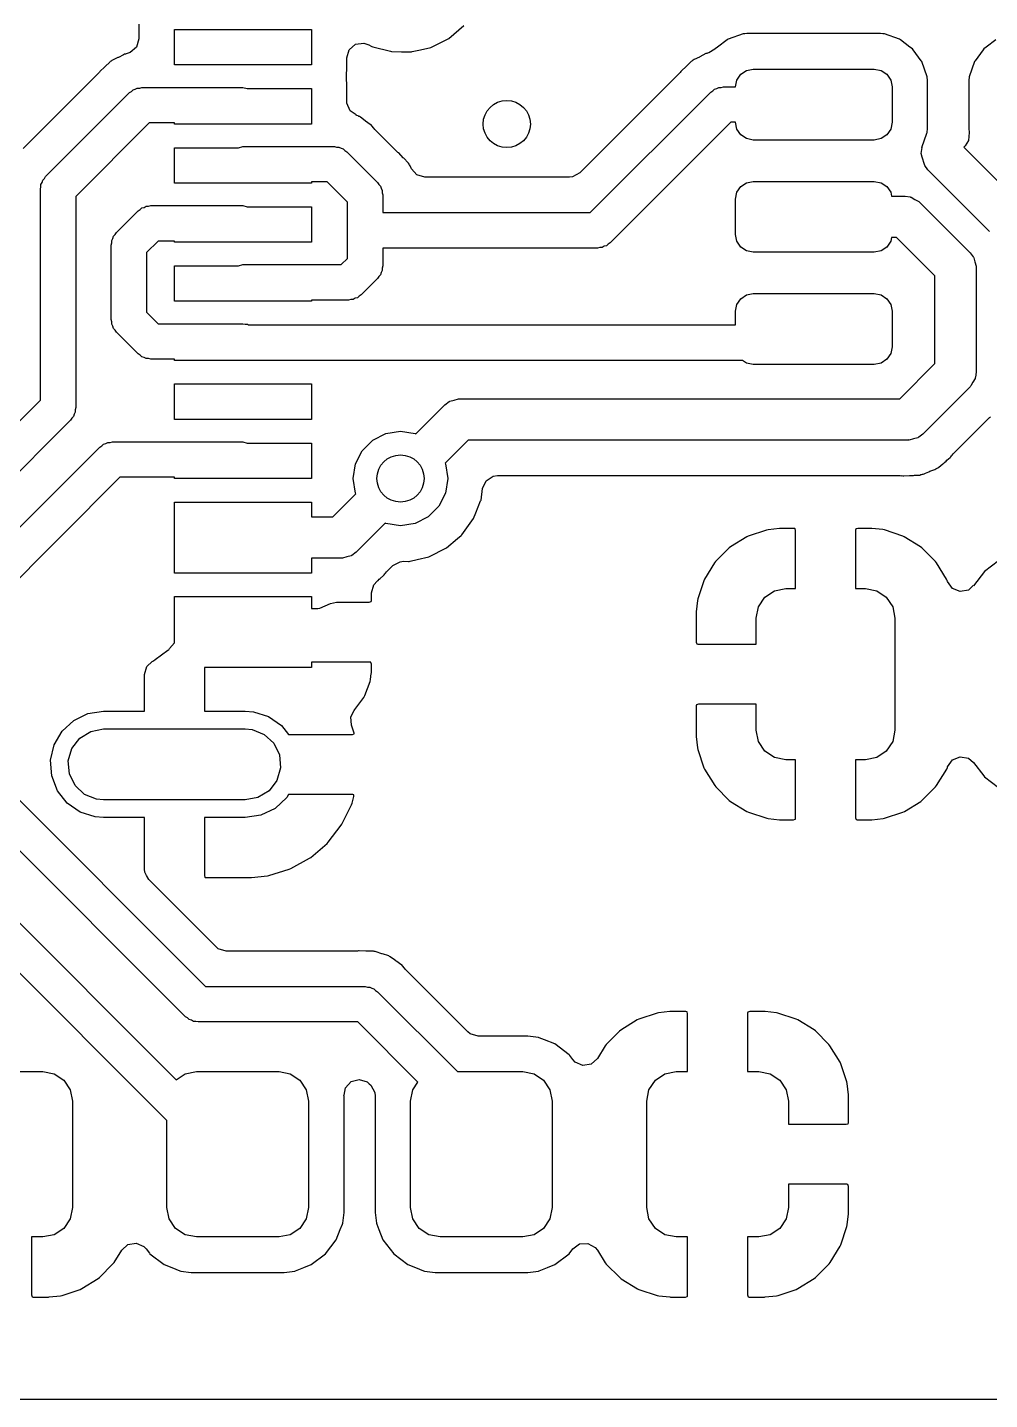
# Model space of a CAD drawing. Extents: x 4.88 to 6.82, y -3.88 to -3.11.
# Drawn here: x 5.0449 to 5.3657, y -3.8817 to -3.4245 of the extents above; entities that cross this region are included whole.
import ezdxf

# ---------------------------------------------------------------- set-up
doc = ezdxf.new("R2010")
doc.units = 0
doc.header["$MEASUREMENT"] = 0
doc.layers.add('BLACK', color=7, linetype='CONTINUOUS')

msp = doc.modelspace()

# ---------------------------------------------------------------- linework, layer by layer
at = {"layer": 'BLACK', "linetype": 'CONTINUOUS'}
for p, q in [((5.08207, -3.42344), (5.08207, -3.42834)), ((5.18537, -3.42814), (5.19045, -3.4238)), ((5.08207, -3.42834), (5.08128, -3.43102)), ((5.0939, -3.43701), (5.0939, -3.4252)), ((5.0939, -3.4252), (5.13957, -3.4252)), ((5.13957, -3.4252), (5.13957, -3.43701)), ((5.17941, -3.43114), (5.18537, -3.42814)), ((5.27822, -3.42866), (5.27502, -3.43102)), ((5.27852, -3.42844), (5.27822, -3.42866)), ((5.27822, -3.42866), (5.27822, -3.42866)), ((5.28355, -3.42667), (5.27852, -3.42844)), ((5.28385, -3.42664), (5.28355, -3.42667)), ((5.28408, -3.42662), (5.28385, -3.42664)), ((5.28385, -3.42664), (5.28385, -3.42664)), ((5.28479, -3.42656), (5.28408, -3.42662)), ((5.32938, -3.42656), (5.28479, -3.42656)), ((5.33009, -3.42662), (5.32938, -3.42656)), ((5.33032, -3.42664), (5.33009, -3.42662)), ((5.33062, -3.42667), (5.33032, -3.42664)), ((5.33032, -3.42664), (5.33032, -3.42664)), ((5.33566, -3.42844), (5.33062, -3.42667)), ((5.33595, -3.42866), (5.33566, -3.42844)), ((5.33596, -3.42866), (5.33595, -3.42866)), ((5.33915, -3.43102), (5.33596, -3.42866)), ((5.36779, -3.42866), (5.36459, -3.43102)), ((5.07693, -3.4336), (5.07521, -3.43449)), ((5.07726, -3.43342), (5.07693, -3.4336)), ((5.07754, -3.43337), (5.07726, -3.43342)), ((5.0778, -3.43325), (5.07754, -3.43337)), ((5.07816, -3.43319), (5.0778, -3.43325)), ((5.07852, -3.43309), (5.07816, -3.43319)), ((5.07917, -3.43285), (5.07851, -3.43305)), ((5.07851, -3.43305), (5.07852, -3.43309)), ((5.08128, -3.43102), (5.07917, -3.43285)), ((5.1514, -3.43462), (5.15219, -3.43194)), ((5.15219, -3.43194), (5.1543, -3.43011)), ((5.1543, -3.43011), (5.15706, -3.42971)), ((5.15706, -3.42971), (5.15873, -3.43026)), ((5.15873, -3.43026), (5.15951, -3.43069)), ((5.15951, -3.43069), (5.15951, -3.43069)), ((5.15951, -3.43069), (5.15977, -3.43083)), ((5.15977, -3.43083), (5.16006, -3.43091)), ((5.16006, -3.43091), (5.16594, -3.43245)), ((5.16594, -3.43245), (5.16594, -3.43245)), ((5.16594, -3.43245), (5.16623, -3.43252)), ((5.16623, -3.43252), (5.16963, -3.43258)), ((5.16963, -3.43258), (5.1726, -3.43262)), ((5.1726, -3.43262), (5.1726, -3.43262)), ((5.1726, -3.43262), (5.1729, -3.43263)), ((5.1729, -3.43263), (5.1732, -3.43256)), ((5.1732, -3.43256), (5.17592, -3.43194)), ((5.1732, -3.43256), (5.1732, -3.43256)), ((5.17592, -3.43194), (5.17941, -3.43114)), ((5.27112, -3.43323), (5.26907, -3.43429)), ((5.2714, -3.43318), (5.27112, -3.43323)), ((5.27166, -3.43305), (5.2714, -3.43318)), ((5.27202, -3.433), (5.27166, -3.43305)), ((5.27213, -3.43296), (5.27202, -3.433)), ((5.2741, -3.43178), (5.27213, -3.43296)), ((5.27423, -3.43161), (5.2741, -3.43178)), ((5.27502, -3.43102), (5.27423, -3.43161)), ((5.33995, -3.43161), (5.33915, -3.43102)), ((5.34017, -3.43191), (5.33995, -3.43161)), ((5.3429, -3.4356), (5.34017, -3.43191)), ((5.36357, -3.43191), (5.36084, -3.4356)), ((5.36379, -3.43161), (5.36357, -3.43191)), ((5.36459, -3.43102), (5.36379, -3.43161)), ((5.07072, -3.43765), (5.06907, -3.43918)), ((5.07086, -3.43752), (5.07072, -3.43765)), ((5.07233, -3.43605), (5.07086, -3.43752)), ((5.07253, -3.43588), (5.07233, -3.43605)), ((5.07278, -3.43575), (5.07253, -3.43588)), ((5.07299, -3.43556), (5.07278, -3.43575)), ((5.07278, -3.43575), (5.07278, -3.43575)), ((5.07373, -3.4352), (5.07299, -3.43556)), ((5.07507, -3.43456), (5.07373, -3.4352)), ((5.07521, -3.43449), (5.07507, -3.43456)), ((5.13957, -3.43701), (5.0939, -3.43701)), ((5.1514, -3.43877), (5.1514, -3.43462)), ((5.26458, -3.43746), (5.26293, -3.43898)), ((5.26472, -3.43732), (5.26458, -3.43746)), ((5.26619, -3.43586), (5.26472, -3.43732)), ((5.26639, -3.43569), (5.26619, -3.43586)), ((5.26664, -3.43556), (5.26639, -3.43569)), ((5.26685, -3.43536), (5.26664, -3.43555)), ((5.26664, -3.43555), (5.26664, -3.43556)), ((5.26718, -3.4352), (5.26685, -3.43536)), ((5.26893, -3.43436), (5.26718, -3.4352)), ((5.26907, -3.43429), (5.26893, -3.43436)), ((5.34312, -3.4359), (5.3429, -3.4356)), ((5.3429, -3.4356), (5.3429, -3.4356)), ((5.34488, -3.44093), (5.34312, -3.4359)), ((5.36062, -3.4359), (5.35886, -3.44093)), ((5.36084, -3.4356), (5.36062, -3.4359)), ((5.36084, -3.4356), (5.36084, -3.4356)), ((5.06871, -3.43967), (5.04353, -3.46485)), ((5.06893, -3.43943), (5.06871, -3.43967)), ((5.06907, -3.43918), (5.06893, -3.43943)), ((5.15126, -3.43982), (5.15128, -3.43978)), ((5.15126, -3.44206), (5.15126, -3.43982)), ((5.15127, -3.44209), (5.15126, -3.44206)), ((5.1514, -3.44312), (5.15127, -3.44209)), ((5.15128, -3.43978), (5.1514, -3.43877)), ((5.26257, -3.43947), (5.22911, -3.47294)), ((5.26279, -3.43923), (5.26257, -3.43947)), ((5.26293, -3.43898), (5.26279, -3.43923)), ((5.281, -3.44429), (5.28145, -3.44203)), ((5.28145, -3.44203), (5.28273, -3.44012)), ((5.28273, -3.44012), (5.28465, -3.43884)), ((5.28465, -3.43884), (5.28691, -3.43839)), ((5.28691, -3.43839), (5.32726, -3.43839)), ((5.32726, -3.43839), (5.32952, -3.43884)), ((5.32952, -3.43884), (5.33144, -3.44012)), ((5.33144, -3.44012), (5.33272, -3.44203)), ((5.33272, -3.44203), (5.33317, -3.44429)), ((5.345, -3.44217), (5.34488, -3.44093)), ((5.345, -3.45822), (5.345, -3.44217)), ((5.35886, -3.44093), (5.35874, -3.44217)), ((5.35874, -3.44217), (5.35874, -3.45822)), ((5.05094, -3.47417), (5.0789, -3.44622)), ((5.0789, -3.44622), (5.07957, -3.44583)), ((5.07957, -3.44583), (5.08012, -3.44528)), ((5.08012, -3.44528), (5.08087, -3.44508)), ((5.08087, -3.44508), (5.08154, -3.44469)), ((5.08154, -3.44469), (5.08232, -3.44469)), ((5.08232, -3.44469), (5.08307, -3.44449)), ((5.08307, -3.44449), (5.11673, -3.44449)), ((5.11673, -3.44449), (5.1182, -3.44488)), ((5.1182, -3.44488), (5.13957, -3.44488)), ((5.13957, -3.44488), (5.13957, -3.45669)), ((5.1514, -3.44916), (5.1514, -3.44312)), ((5.23255, -3.48622), (5.27275, -3.44602)), ((5.27275, -3.44602), (5.27343, -3.44563)), ((5.27343, -3.44563), (5.27398, -3.44508)), ((5.27398, -3.44508), (5.27473, -3.44488)), ((5.27473, -3.44488), (5.2754, -3.44449)), ((5.2754, -3.44449), (5.27618, -3.44449)), ((5.27618, -3.44449), (5.27693, -3.44429)), ((5.27693, -3.44429), (5.281, -3.44429)), ((5.33317, -3.44429), (5.33317, -3.4561)), ((5.15143, -3.44976), (5.1514, -3.44916)), ((5.15254, -3.45233), (5.15143, -3.44976)), ((5.08552, -3.4563), (5.06102, -3.48079)), ((5.0939, -3.4563), (5.08552, -3.4563)), ((5.0939, -3.45669), (5.0939, -3.4563)), ((5.15448, -3.45363), (5.15254, -3.45233)), ((5.15445, -3.4537), (5.15448, -3.45363)), ((5.15478, -3.45386), (5.15445, -3.4537)), ((5.15514, -3.45397), (5.15478, -3.45386)), ((5.15537, -3.45413), (5.15514, -3.45397)), ((5.15564, -3.45423), (5.15537, -3.45413)), ((5.15594, -3.45445), (5.15564, -3.45423)), ((5.1575, -3.4556), (5.15594, -3.45445)), ((5.15594, -3.45445), (5.15594, -3.45445)), ((5.15762, -3.45569), (5.1575, -3.4556)), ((5.15922, -3.45679), (5.15762, -3.45569)), ((5.27938, -3.4561), (5.23918, -3.4963)), ((5.281, -3.4561), (5.27938, -3.4561)), ((5.28145, -3.45836), (5.281, -3.4561)), ((5.33317, -3.4561), (5.33272, -3.45836)), ((5.13957, -3.45669), (5.0939, -3.45669)), ((5.15952, -3.457), (5.15922, -3.45679)), ((5.15922, -3.45679), (5.15922, -3.45679)), ((5.15975, -3.45729), (5.15952, -3.457)), ((5.16035, -3.45805), (5.15975, -3.45729)), ((5.16074, -3.45849), (5.16035, -3.45805)), ((5.1682, -3.46595), (5.16074, -3.45849)), ((5.28273, -3.46028), (5.28145, -3.45836)), ((5.28465, -3.46156), (5.28273, -3.46028)), ((5.33144, -3.46028), (5.32952, -3.46156)), ((5.33272, -3.45836), (5.33144, -3.46028)), ((5.34312, -3.4645), (5.34478, -3.45975)), ((5.34478, -3.45975), (5.34488, -3.45946)), ((5.34488, -3.45946), (5.345, -3.45822)), ((5.35888, -3.45952), (5.35869, -3.4622)), ((5.35874, -3.45822), (5.35886, -3.45946)), ((5.35886, -3.45946), (5.35888, -3.45952)), ((5.0939, -3.47638), (5.0939, -3.46457)), ((5.0939, -3.46457), (5.11526, -3.46457)), ((5.11526, -3.46457), (5.11673, -3.46417)), ((5.11673, -3.46417), (5.14724, -3.46417)), ((5.14724, -3.46417), (5.148, -3.46437)), ((5.148, -3.46437), (5.14877, -3.46437)), ((5.14877, -3.46437), (5.14945, -3.46476)), ((5.14945, -3.46476), (5.1502, -3.46496)), ((5.1502, -3.46496), (5.15075, -3.46551)), ((5.15075, -3.46551), (5.15142, -3.4659)), ((5.28691, -3.46201), (5.28465, -3.46156)), ((5.32726, -3.46201), (5.28691, -3.46201)), ((5.32952, -3.46156), (5.32726, -3.46201)), ((5.34284, -3.46651), (5.34325, -3.46454)), ((5.34325, -3.46454), (5.34312, -3.4645)), ((5.35755, -3.46399), (5.35712, -3.46441)), ((5.35712, -3.46441), (5.37147, -3.47876)), ((5.35869, -3.4622), (5.35755, -3.46399)), ((5.15142, -3.4659), (5.16166, -3.47614)), ((5.16844, -3.46617), (5.1682, -3.46595)), ((5.1687, -3.46632), (5.16844, -3.46617)), ((5.17019, -3.46793), (5.1687, -3.46632)), ((5.17022, -3.46797), (5.17019, -3.46793)), ((5.17036, -3.46811), (5.17022, -3.46797)), ((5.17182, -3.46957), (5.17036, -3.46811)), ((5.17199, -3.46977), (5.17182, -3.46957)), ((5.17212, -3.47002), (5.17199, -3.46977)), ((5.17212, -3.47003), (5.17212, -3.47002)), ((5.17232, -3.47023), (5.17212, -3.47003)), ((5.17248, -3.47057), (5.17232, -3.47023)), ((5.34313, -3.46731), (5.34284, -3.46651)), ((5.34312, -3.46739), (5.34313, -3.46731)), ((5.34407, -3.47053), (5.34312, -3.46739)), ((5.05, -3.47539), (5.05055, -3.47484)), ((5.05055, -3.47484), (5.05094, -3.47417)), ((5.17296, -3.47158), (5.17248, -3.47057)), ((5.17248, -3.47057), (5.17248, -3.47057)), ((5.17475, -3.4736), (5.17296, -3.47158)), ((5.17743, -3.47439), (5.17475, -3.4736)), ((5.2256, -3.47439), (5.17743, -3.47439)), ((5.22665, -3.47428), (5.2256, -3.47439)), ((5.22911, -3.47294), (5.22665, -3.47428)), ((5.34513, -3.4719), (5.34407, -3.47053)), ((5.3657, -3.49247), (5.34513, -3.4719)), ((5.04921, -3.47835), (5.04941, -3.4776)), ((5.04921, -3.54873), (5.04921, -3.47835)), ((5.04941, -3.47682), (5.0498, -3.47614)), ((5.04941, -3.4776), (5.04941, -3.47682)), ((5.0498, -3.47614), (5.05, -3.47539)), ((5.13957, -3.47638), (5.0939, -3.47638)), ((5.1448, -3.47598), (5.13957, -3.47598)), ((5.13957, -3.47598), (5.13957, -3.47638)), ((5.15157, -3.48276), (5.1448, -3.47598)), ((5.16166, -3.47614), (5.16204, -3.47681)), ((5.16204, -3.47681), (5.16259, -3.47736)), ((5.16259, -3.47736), (5.1628, -3.47811)), ((5.1628, -3.47811), (5.16318, -3.47879)), ((5.16318, -3.47879), (5.16318, -3.47956)), ((5.281, -3.48169), (5.28145, -3.47943)), ((5.28145, -3.47943), (5.28273, -3.47752)), ((5.28273, -3.47752), (5.28465, -3.47624)), ((5.28465, -3.47624), (5.28691, -3.47579)), ((5.28691, -3.47579), (5.32726, -3.47579)), ((5.32726, -3.47579), (5.32952, -3.47624)), ((5.32952, -3.47624), (5.33144, -3.47752)), ((5.33144, -3.47752), (5.33272, -3.47943)), ((5.33272, -3.47943), (5.33297, -3.48071)), ((5.06102, -3.48079), (5.06102, -3.55118)), ((5.08382, -3.48445), (5.0845, -3.48406)), ((5.0845, -3.48406), (5.08527, -3.48406)), ((5.08527, -3.48406), (5.08602, -3.48386)), ((5.08602, -3.48386), (5.11673, -3.48386)), ((5.11673, -3.48386), (5.1182, -3.48425)), ((5.15157, -3.50149), (5.15157, -3.48276)), ((5.16318, -3.47956), (5.16339, -3.48031)), ((5.16339, -3.48031), (5.16339, -3.48622)), ((5.281, -3.4935), (5.281, -3.48169)), ((5.33297, -3.48071), (5.3375, -3.48071)), ((5.3375, -3.48071), (5.33921, -3.48093)), ((5.33921, -3.48093), (5.33938, -3.48101)), ((5.33938, -3.48101), (5.33956, -3.48102)), ((5.33956, -3.48102), (5.34082, -3.48178)), ((5.34082, -3.48178), (5.34211, -3.48248)), ((5.34211, -3.48248), (5.34221, -3.48263)), ((5.34221, -3.48263), (5.34237, -3.48273)), ((5.34237, -3.48273), (5.3592, -3.49956)), ((5.07456, -3.49287), (5.08185, -3.48559)), ((5.08185, -3.48559), (5.08252, -3.4852)), ((5.08252, -3.4852), (5.08307, -3.48465)), ((5.08307, -3.48465), (5.08382, -3.48445)), ((5.1182, -3.48425), (5.13957, -3.48425)), ((5.13957, -3.48425), (5.13957, -3.49606)), ((5.16339, -3.48622), (5.23255, -3.48622)), ((5.07418, -3.49354), (5.07456, -3.49287)), ((5.07283, -3.49705), (5.07304, -3.4963)), ((5.07283, -3.52185), (5.07283, -3.49705)), ((5.07304, -3.49552), (5.07342, -3.49485)), ((5.07304, -3.4963), (5.07304, -3.49552)), ((5.07342, -3.49485), (5.07363, -3.49409)), ((5.07363, -3.49409), (5.07418, -3.49354)), ((5.08847, -3.49567), (5.08465, -3.49949)), ((5.0939, -3.49567), (5.08847, -3.49567)), ((5.0939, -3.49606), (5.0939, -3.49567)), ((5.13957, -3.49606), (5.0939, -3.49606)), ((5.2372, -3.49744), (5.23653, -3.49783)), ((5.23795, -3.49724), (5.2372, -3.49744)), ((5.2385, -3.49669), (5.23795, -3.49724)), ((5.23918, -3.4963), (5.2385, -3.49669)), ((5.28145, -3.49576), (5.281, -3.4935)), ((5.28273, -3.49768), (5.28145, -3.49576)), ((5.28465, -3.49896), (5.28273, -3.49768)), ((5.33144, -3.49768), (5.32952, -3.49896)), ((5.33272, -3.49576), (5.33144, -3.49768)), ((5.33297, -3.49449), (5.33272, -3.49576)), ((5.33465, -3.49449), (5.33297, -3.49449)), ((5.34744, -3.50728), (5.33465, -3.49449)), ((5.08465, -3.49949), (5.08465, -3.5194)), ((5.14952, -3.50354), (5.15157, -3.50149)), ((5.235, -3.49803), (5.16339, -3.49803)), ((5.16339, -3.49803), (5.16339, -3.50394)), ((5.23575, -3.49783), (5.235, -3.49803)), ((5.23653, -3.49783), (5.23575, -3.49783)), ((5.28691, -3.49941), (5.28465, -3.49896)), ((5.32726, -3.49941), (5.28691, -3.49941)), ((5.32952, -3.49896), (5.32726, -3.49941)), ((5.3592, -3.49956), (5.36026, -3.50092)), ((5.36026, -3.50092), (5.36031, -3.5011)), ((5.36031, -3.5011), (5.36044, -3.50124)), ((5.36044, -3.50124), (5.36079, -3.50266)), ((5.0939, -3.51575), (5.0939, -3.50394)), ((5.0939, -3.50394), (5.11526, -3.50394)), ((5.11526, -3.50394), (5.11673, -3.50354)), ((5.11673, -3.50354), (5.14952, -3.50354)), ((5.16259, -3.50689), (5.16204, -3.50744)), ((5.1628, -3.50614), (5.16259, -3.50689)), ((5.16318, -3.50547), (5.1628, -3.50614)), ((5.16339, -3.50394), (5.16318, -3.50469)), ((5.16318, -3.50469), (5.16318, -3.50547)), ((5.36079, -3.50266), (5.36121, -3.50407)), ((5.36121, -3.50407), (5.36118, -3.50425)), ((5.36118, -3.50425), (5.36122, -3.50443)), ((5.36122, -3.50443), (5.36122, -3.53937)), ((5.16166, -3.50811), (5.15614, -3.51362)), ((5.16204, -3.50744), (5.16166, -3.50811)), ((5.34744, -3.53652), (5.34744, -3.50728)), ((5.13957, -3.51575), (5.0939, -3.51575)), ((5.15197, -3.51535), (5.13957, -3.51535)), ((5.13957, -3.51535), (5.13957, -3.51575)), ((5.15272, -3.51515), (5.15197, -3.51535)), ((5.1535, -3.51515), (5.15272, -3.51515)), ((5.15417, -3.51476), (5.1535, -3.51515)), ((5.15492, -3.51456), (5.15417, -3.51476)), ((5.15547, -3.51401), (5.15492, -3.51456)), ((5.15614, -3.51362), (5.15547, -3.51401)), ((5.28145, -3.51683), (5.28273, -3.51492)), ((5.28273, -3.51492), (5.28465, -3.51364)), ((5.28465, -3.51364), (5.28691, -3.51319)), ((5.28691, -3.51319), (5.32726, -3.51319)), ((5.32726, -3.51319), (5.32952, -3.51364)), ((5.32952, -3.51364), (5.33144, -3.51492)), ((5.33144, -3.51492), (5.33272, -3.51683)), ((5.08465, -3.5194), (5.08847, -3.52323)), ((5.281, -3.51909), (5.28145, -3.51683)), ((5.281, -3.52362), (5.281, -3.51909)), ((5.33272, -3.51683), (5.33317, -3.51909)), ((5.33317, -3.51909), (5.33317, -3.53091)), ((5.07304, -3.5226), (5.07283, -3.52185)), ((5.07304, -3.52338), (5.07304, -3.5226)), ((5.07342, -3.52405), (5.07304, -3.52338)), ((5.07363, -3.5248), (5.07342, -3.52405)), ((5.07418, -3.52535), (5.07363, -3.5248)), ((5.08847, -3.52323), (5.11673, -3.52323)), ((5.11673, -3.52323), (5.11748, -3.52343)), ((5.11748, -3.52343), (5.11826, -3.52343)), ((5.11826, -3.52343), (5.11859, -3.52362)), ((5.11859, -3.52362), (5.281, -3.52362)), ((5.07456, -3.52603), (5.07418, -3.52535)), ((5.08185, -3.53331), (5.07456, -3.52603)), ((5.08252, -3.5337), (5.08185, -3.53331)), ((5.08307, -3.53425), (5.08252, -3.5337)), ((5.08382, -3.53445), (5.08307, -3.53425)), ((5.33272, -3.53317), (5.33144, -3.53508)), ((5.33317, -3.53091), (5.33272, -3.53317)), ((5.0845, -3.53484), (5.08382, -3.53445)), ((5.08527, -3.53484), (5.0845, -3.53484)), ((5.08602, -3.53504), (5.08527, -3.53484)), ((5.0939, -3.53504), (5.08602, -3.53504)), ((5.0939, -3.53543), (5.0939, -3.53504)), ((5.28326, -3.53543), (5.0939, -3.53543)), ((5.28465, -3.53636), (5.28326, -3.53543)), ((5.28691, -3.53681), (5.28465, -3.53636)), ((5.32726, -3.53681), (5.28691, -3.53681)), ((5.32952, -3.53636), (5.32726, -3.53681)), ((5.33144, -3.53508), (5.32952, -3.53636)), ((5.33573, -3.54823), (5.34744, -3.53652)), ((5.0939, -3.55512), (5.0939, -3.54331)), ((5.0939, -3.54331), (5.13957, -3.54331)), ((5.13957, -3.54331), (5.13957, -3.55512)), ((5.36014, -3.54269), (5.35945, -3.54398)), ((5.36091, -3.54143), (5.36014, -3.54269)), ((5.36092, -3.54125), (5.36091, -3.54143)), ((5.361, -3.54108), (5.36092, -3.54125)), ((5.36122, -3.53937), (5.361, -3.54108)), ((5.3592, -3.54424), (5.34345, -3.55999)), ((5.3593, -3.54408), (5.3592, -3.54424)), ((5.35945, -3.54398), (5.3593, -3.54408)), ((4.99976, -3.59819), (5.04921, -3.54873)), ((5.06102, -3.55118), (5.06082, -3.55193)), ((5.06082, -3.55193), (5.06082, -3.55271)), ((5.1744, -3.55995), (5.1841, -3.55025)), ((5.1841, -3.55025), (5.18547, -3.54919)), ((5.18547, -3.54919), (5.18565, -3.54913)), ((5.18565, -3.54913), (5.18578, -3.54901)), ((5.18578, -3.54901), (5.18721, -3.54866)), ((5.18721, -3.54866), (5.18862, -3.54824)), ((5.18862, -3.54824), (5.1888, -3.54827)), ((5.1888, -3.54827), (5.18898, -3.54823)), ((5.18898, -3.54823), (5.33573, -3.54823)), ((5.05929, -3.55536), (5.00984, -3.60481)), ((5.05968, -3.55468), (5.05929, -3.55536)), ((5.06023, -3.55413), (5.05968, -3.55468)), ((5.06043, -3.55338), (5.06023, -3.55413)), ((5.06082, -3.55271), (5.06043, -3.55338)), ((5.13957, -3.55512), (5.0939, -3.55512)), ((5.35359, -3.56658), (5.36569, -3.55448)), ((5.36569, -3.55448), (5.36604, -3.55421)), ((5.16003, -3.56206), (5.16442, -3.55983)), ((5.16442, -3.55983), (5.16929, -3.55906)), ((5.16929, -3.55906), (5.17416, -3.55983)), ((5.17416, -3.55983), (5.1744, -3.55995)), ((5.34035, -3.56157), (5.33894, -3.562)), ((5.34177, -3.56122), (5.34035, -3.56157)), ((5.34191, -3.5611), (5.34177, -3.56122)), ((5.34209, -3.56105), (5.34191, -3.5611)), ((5.34345, -3.55999), (5.34209, -3.56105)), ((5.02535, -3.60803), (5.06905, -3.56433)), ((5.06905, -3.56433), (5.06973, -3.56394)), ((5.06973, -3.56394), (5.07028, -3.56339)), ((5.07028, -3.56339), (5.07103, -3.56319)), ((5.07103, -3.56319), (5.0717, -3.5628)), ((5.0717, -3.5628), (5.07248, -3.5628)), ((5.07248, -3.5628), (5.07323, -3.5626)), ((5.07323, -3.5626), (5.11673, -3.5626)), ((5.11673, -3.5626), (5.1182, -3.56299)), ((5.1182, -3.56299), (5.13957, -3.56299)), ((5.13957, -3.56299), (5.13957, -3.5748)), ((5.15431, -3.56994), (5.15655, -3.56555)), ((5.15655, -3.56555), (5.16003, -3.56206)), ((5.19183, -3.56201), (5.18414, -3.56969)), ((5.33858, -3.56201), (5.19183, -3.56201)), ((5.33876, -3.56196), (5.33858, -3.56201)), ((5.33894, -3.562), (5.33876, -3.56196)), ((5.15354, -3.5748), (5.15431, -3.56994)), ((5.18414, -3.56969), (5.18427, -3.56994)), ((5.18427, -3.56994), (5.18504, -3.5748)), ((5.34877, -3.57105), (5.34947, -3.57045)), ((5.34947, -3.57045), (5.35008, -3.56992)), ((5.35008, -3.56992), (5.35039, -3.56967)), ((5.35039, -3.56967), (5.35063, -3.5695)), ((5.35063, -3.5695), (5.35079, -3.56939)), ((5.35063, -3.5695), (5.35063, -3.5695)), ((5.35079, -3.56939), (5.35118, -3.56899)), ((5.35118, -3.56899), (5.35145, -3.56874)), ((5.35145, -3.56874), (5.35257, -3.56778)), ((5.35257, -3.56778), (5.35283, -3.56755)), ((5.35283, -3.56755), (5.35303, -3.56725)), ((5.35303, -3.56725), (5.35326, -3.56699)), ((5.35326, -3.56699), (5.35359, -3.56658)), ((5.35326, -3.56699), (5.35326, -3.56699)), ((5.07567, -3.57441), (5.03543, -3.61465)), ((5.0939, -3.57441), (5.07567, -3.57441)), ((5.0939, -3.5748), (5.0939, -3.57441)), ((5.13957, -3.5748), (5.0939, -3.5748)), ((5.15431, -3.57967), (5.15354, -3.5748)), ((5.18504, -3.5748), (5.18427, -3.57967)), ((5.19784, -3.57556), (5.20019, -3.57404)), ((5.20019, -3.57404), (5.20159, -3.57384)), ((5.20159, -3.57384), (5.33593, -3.57384)), ((5.33593, -3.57384), (5.33637, -3.57389)), ((5.33637, -3.57389), (5.33637, -3.57386)), ((5.33637, -3.57386), (5.33672, -3.57389)), ((5.33672, -3.57389), (5.33707, -3.57397)), ((5.33707, -3.57397), (5.33903, -3.57385)), ((5.33903, -3.57385), (5.33934, -3.57384)), ((5.33934, -3.57384), (5.33993, -3.57384)), ((5.33993, -3.57384), (5.3403, -3.57379)), ((5.3403, -3.57379), (5.34069, -3.57375)), ((5.34069, -3.57375), (5.34242, -3.57364)), ((5.34242, -3.57364), (5.34275, -3.57352)), ((5.34275, -3.57352), (5.343, -3.57347)), ((5.343, -3.57347), (5.3433, -3.57339)), ((5.3433, -3.57339), (5.34354, -3.57332)), ((5.34354, -3.57332), (5.34389, -3.57327)), ((5.34389, -3.57327), (5.34436, -3.57306)), ((5.34436, -3.57306), (5.34547, -3.57255)), ((5.34547, -3.57255), (5.34583, -3.5724)), ((5.34583, -3.5724), (5.34713, -3.57194)), ((5.34713, -3.57194), (5.34746, -3.57182)), ((5.34713, -3.57194), (5.34713, -3.57194)), ((5.34746, -3.57182), (5.34775, -3.57161)), ((5.34775, -3.57161), (5.34797, -3.57149)), ((5.34797, -3.57149), (5.34824, -3.57133)), ((5.34824, -3.57133), (5.34845, -3.5712)), ((5.34845, -3.5712), (5.34877, -3.57105)), ((5.14675, -3.5876), (5.15444, -3.57991)), ((5.15444, -3.57991), (5.15431, -3.57967)), ((5.18427, -3.57967), (5.18203, -3.58406)), ((5.19613, -3.58199), (5.19668, -3.5781)), ((5.19668, -3.5781), (5.19784, -3.57556)), ((5.0939, -3.6063), (5.0939, -3.58268)), ((5.0939, -3.58268), (5.13957, -3.58268)), ((5.13957, -3.58268), (5.13957, -3.5876)), ((5.18203, -3.58406), (5.17855, -3.58754)), ((5.19442, -3.58624), (5.19601, -3.58227)), ((5.19601, -3.58227), (5.19613, -3.58199)), ((5.19601, -3.58227), (5.19601, -3.58227)), ((5.13957, -3.5876), (5.14675, -3.5876)), ((5.17855, -3.58754), (5.17416, -3.58978)), ((5.18974, -3.59361), (5.19364, -3.58819)), ((5.19364, -3.58819), (5.19442, -3.58624)), ((5.16418, -3.58966), (5.15448, -3.59936)), ((5.16442, -3.58978), (5.16418, -3.58966)), ((5.16929, -3.59055), (5.16442, -3.58978)), ((5.17416, -3.58978), (5.16929, -3.59055)), ((5.18832, -3.59482), (5.18951, -3.5938)), ((5.18951, -3.5938), (5.18974, -3.59361)), ((5.18951, -3.5938), (5.18951, -3.5938)), ((5.29133, -3.59197), (5.28526, -3.594)), ((5.29186, -3.59186), (5.29133, -3.59197)), ((5.29563, -3.59147), (5.29186, -3.59186)), ((5.29588, -3.59146), (5.29563, -3.59147)), ((5.30049, -3.59146), (5.29588, -3.59146)), ((5.30079, -3.59152), (5.30049, -3.59146)), ((5.30085, -3.59157), (5.30079, -3.59152)), ((5.30102, -3.59217), (5.30085, -3.59157)), ((5.30102, -3.61146), (5.30102, -3.59217)), ((5.32109, -3.59169), (5.32102, -3.59199)), ((5.32102, -3.59199), (5.32102, -3.61146)), ((5.32114, -3.59163), (5.32109, -3.59169)), ((5.32174, -3.59146), (5.32114, -3.59163)), ((5.32617, -3.59146), (5.32174, -3.59146)), ((5.32642, -3.59147), (5.32617, -3.59146)), ((5.33013, -3.59185), (5.32642, -3.59147)), ((5.33066, -3.59196), (5.33013, -3.59185)), ((5.33674, -3.59398), (5.33066, -3.59196)), ((5.1787, -3.60094), (5.18467, -3.59794)), ((5.18467, -3.59794), (5.18832, -3.59482)), ((5.27887, -3.59796), (5.27436, -3.60247)), ((5.27932, -3.5976), (5.27887, -3.59796)), ((5.28475, -3.59424), (5.27932, -3.5976)), ((5.28526, -3.594), (5.28475, -3.59424)), ((5.33725, -3.59422), (5.33674, -3.59398)), ((5.34269, -3.59757), (5.33725, -3.59422)), ((5.34314, -3.59792), (5.34269, -3.59757)), ((5.34765, -3.60243), (5.34314, -3.59792)), ((5.14961, -3.60138), (5.13957, -3.60138)), ((5.13957, -3.60138), (5.13957, -3.6063)), ((5.14979, -3.60133), (5.14961, -3.60138)), ((5.14997, -3.60137), (5.14979, -3.60133)), ((5.15137, -3.60094), (5.14997, -3.60137)), ((5.1528, -3.60059), (5.15137, -3.60094)), ((5.15294, -3.60047), (5.1528, -3.60059)), ((5.15311, -3.60042), (5.15294, -3.60047)), ((5.15448, -3.59936), (5.15311, -3.60042)), ((5.16671, -3.60385), (5.16917, -3.60252)), ((5.16917, -3.60252), (5.1703, -3.6024)), ((5.1703, -3.6024), (5.1719, -3.60243)), ((5.1719, -3.60243), (5.1719, -3.60243)), ((5.1719, -3.60243), (5.1722, -3.60243)), ((5.1722, -3.60243), (5.17249, -3.60237)), ((5.17249, -3.60237), (5.17487, -3.60182)), ((5.17249, -3.60237), (5.17249, -3.60237)), ((5.17487, -3.60182), (5.1787, -3.60094)), ((5.27401, -3.60292), (5.27066, -3.60836)), ((5.27436, -3.60247), (5.27401, -3.60292)), ((5.34801, -3.60288), (5.34765, -3.60243)), ((5.35137, -3.60831), (5.34801, -3.60288)), ((5.36869, -3.60224), (5.36396, -3.60583)), ((5.13957, -3.6063), (5.0939, -3.6063)), ((5.16248, -3.60811), (5.16359, -3.60715)), ((5.16359, -3.60715), (5.16386, -3.60692)), ((5.16359, -3.60715), (5.16359, -3.60715)), ((5.16386, -3.60692), (5.16405, -3.60662)), ((5.16405, -3.60662), (5.16428, -3.60636)), ((5.16428, -3.60636), (5.16429, -3.60636)), ((5.16429, -3.60636), (5.16462, -3.60595)), ((5.16462, -3.60595), (5.16671, -3.60385)), ((5.36396, -3.60583), (5.36037, -3.61056)), ((5.15957, -3.61292), (5.16035, -3.61023)), ((5.16035, -3.61023), (5.16152, -3.609)), ((5.16151, -3.60899), (5.16157, -3.60895)), ((5.16152, -3.609), (5.16151, -3.60899)), ((5.16157, -3.60895), (5.1616, -3.60891)), ((5.1616, -3.60891), (5.16166, -3.60887)), ((5.16166, -3.60887), (5.16181, -3.60876)), ((5.16166, -3.60887), (5.16166, -3.60887)), ((5.16181, -3.60876), (5.16221, -3.60836)), ((5.16221, -3.60836), (5.16248, -3.60811)), ((5.27041, -3.60887), (5.2684, -3.61495)), ((5.27066, -3.60836), (5.27041, -3.60887)), ((5.29397, -3.61221), (5.29774, -3.61146)), ((5.29774, -3.61146), (5.30102, -3.61146)), ((5.32102, -3.61146), (5.32431, -3.61146)), ((5.32431, -3.61146), (5.32808, -3.61221)), ((5.35161, -3.60883), (5.35137, -3.60831)), ((5.35171, -3.60913), (5.35161, -3.60883)), ((5.35331, -3.61143), (5.35171, -3.60913)), ((5.3559, -3.61249), (5.35331, -3.61143)), ((5.35865, -3.61199), (5.3559, -3.61249)), ((5.36027, -3.61048), (5.35865, -3.61199)), ((5.36037, -3.61056), (5.36027, -3.61048)), ((5.0939, -3.62957), (5.0939, -3.61417)), ((5.0939, -3.61417), (5.13957, -3.61417)), ((5.13957, -3.61417), (5.13957, -3.61813)), ((5.14236, -3.61801), (5.14595, -3.61641)), ((5.14595, -3.61641), (5.14796, -3.61598)), ((5.14796, -3.61598), (5.15885, -3.61598)), ((5.15885, -3.61598), (5.15945, -3.61581)), ((5.15945, -3.61581), (5.1595, -3.61575)), ((5.1595, -3.61575), (5.15957, -3.61545)), ((5.15957, -3.61545), (5.15957, -3.61292)), ((5.26829, -3.61548), (5.26791, -3.61919)), ((5.2684, -3.61495), (5.26829, -3.61548)), ((5.28864, -3.61753), (5.29078, -3.61434)), ((5.29078, -3.61434), (5.29397, -3.61221)), ((5.32808, -3.61221), (5.33127, -3.61434)), ((5.33127, -3.61434), (5.3334, -3.61753)), ((5.13957, -3.61813), (5.14132, -3.61813)), ((5.14132, -3.61813), (5.14147, -3.61811)), ((5.14147, -3.61811), (5.14176, -3.61808)), ((5.14147, -3.61811), (5.14147, -3.61811)), ((5.14176, -3.61808), (5.14236, -3.61801)), ((5.26791, -3.61919), (5.26789, -3.61944)), ((5.26789, -3.61944), (5.26789, -3.62929)), ((5.28789, -3.6213), (5.28864, -3.61753)), ((5.3334, -3.61753), (5.33415, -3.6213)), ((5.28789, -3.63), (5.28789, -3.6213)), ((5.33415, -3.6213), (5.33415, -3.6587)), ((5.09229, -3.63151), (5.0939, -3.62957)), ((5.26789, -3.62929), (5.26807, -3.62989)), ((5.26807, -3.62989), (5.26812, -3.62993)), ((5.26812, -3.62993), (5.26843, -3.63)), ((5.26843, -3.63), (5.28789, -3.63)), ((5.08747, -3.63516), (5.09174, -3.63206)), ((5.09174, -3.63206), (5.09199, -3.63187)), ((5.09199, -3.63187), (5.09229, -3.63151)), ((5.0839, -3.6401), (5.08469, -3.63742)), ((5.08469, -3.63742), (5.08647, -3.63576)), ((5.08647, -3.63576), (5.08667, -3.63565)), ((5.08667, -3.63565), (5.08696, -3.63553)), ((5.08696, -3.63553), (5.08747, -3.63516)), ((5.13957, -3.6378), (5.1039, -3.6378)), ((5.1039, -3.6378), (5.1039, -3.65236)), ((5.13957, -3.63598), (5.13957, -3.6378)), ((5.15903, -3.63598), (5.13957, -3.63598)), ((5.15934, -3.63605), (5.15903, -3.63598)), ((5.15939, -3.6361), (5.15934, -3.63605)), ((5.15957, -3.6367), (5.15939, -3.6361)), ((5.15955, -3.63982), (5.15957, -3.63955)), ((5.15957, -3.63955), (5.15957, -3.6367)), ((5.0839, -3.65236), (5.0839, -3.6401)), ((5.15741, -3.64717), (5.15919, -3.64243)), ((5.15919, -3.64243), (5.15933, -3.64182)), ((5.15933, -3.64182), (5.15955, -3.63982)), ((5.15407, -3.6518), (5.15708, -3.64778)), ((5.15708, -3.64778), (5.15741, -3.64717)), ((5.06032, -3.65543), (5.06507, -3.65315)), ((5.06507, -3.65315), (5.07028, -3.65236)), ((5.07028, -3.65236), (5.0839, -3.65236)), ((5.1039, -3.65236), (5.11752, -3.65236)), ((5.11752, -3.65236), (5.12029, -3.65258)), ((5.12029, -3.65258), (5.12531, -3.65417)), ((5.15272, -3.65424), (5.15389, -3.65211)), ((5.15385, -3.65208), (5.15405, -3.65182)), ((5.15389, -3.65211), (5.15385, -3.65208)), ((5.15405, -3.65182), (5.15406, -3.65181)), ((5.15406, -3.65181), (5.15407, -3.6518)), ((5.26796, -3.65023), (5.26789, -3.65053)), ((5.26789, -3.65053), (5.26789, -3.66055)), ((5.26801, -3.65018), (5.26796, -3.65023)), ((5.26861, -3.65), (5.26801, -3.65018)), ((5.28789, -3.65), (5.26861, -3.65)), ((5.28789, -3.6587), (5.28789, -3.65)), ((5.05645, -3.659), (5.06032, -3.65543)), ((5.12531, -3.65417), (5.12965, -3.65716)), ((5.12965, -3.65716), (5.13195, -3.66008)), ((5.15291, -3.65703), (5.15272, -3.65424)), ((5.15388, -3.65968), (5.15291, -3.65703)), ((5.0538, -3.66356), (5.05645, -3.659)), ((5.05972, -3.66477), (5.06234, -3.66133)), ((5.06234, -3.66133), (5.06602, -3.65906)), ((5.06602, -3.65906), (5.07028, -3.65827)), ((5.07028, -3.65827), (5.11752, -3.65827)), ((5.11752, -3.65827), (5.11981, -3.65849)), ((5.11981, -3.65849), (5.12383, -3.6601)), ((5.12383, -3.6601), (5.127, -3.66304)), ((5.13195, -3.66008), (5.15332, -3.66008)), ((5.15332, -3.66008), (5.15385, -3.65992)), ((5.15385, -3.65992), (5.15388, -3.65968)), ((5.26789, -3.66055), (5.26791, -3.66081)), ((5.26791, -3.66081), (5.2683, -3.66458)), ((5.28864, -3.66247), (5.28789, -3.6587)), ((5.33415, -3.6587), (5.3334, -3.66247)), ((5.05261, -3.66869), (5.0538, -3.66356)), ((5.05852, -3.66893), (5.05972, -3.66477)), ((5.127, -3.66304), (5.1289, -3.66692)), ((5.1289, -3.66692), (5.12927, -3.67123)), ((5.2683, -3.66458), (5.26841, -3.6651)), ((5.26841, -3.6651), (5.27044, -3.67117)), ((5.29078, -3.66566), (5.28864, -3.66247)), ((5.29397, -3.66779), (5.29078, -3.66566)), ((5.33127, -3.66566), (5.32808, -3.66779)), ((5.3334, -3.66247), (5.33127, -3.66566)), ((5.05299, -3.67394), (5.05261, -3.66869)), ((5.05889, -3.67324), (5.05852, -3.66893)), ((5.12927, -3.67123), (5.12807, -3.67539)), ((5.27044, -3.67117), (5.27068, -3.67169)), ((5.29774, -3.66854), (5.29397, -3.66779)), ((5.30102, -3.66854), (5.29774, -3.66854)), ((5.30102, -3.68801), (5.30102, -3.66854)), ((5.32431, -3.66854), (5.32102, -3.66854)), ((5.32102, -3.66854), (5.32102, -3.68783)), ((5.32808, -3.66779), (5.32431, -3.66854)), ((5.35139, -3.67164), (5.35163, -3.67112)), ((5.35163, -3.67112), (5.35171, -3.67088)), ((5.35171, -3.67088), (5.3533, -3.66858)), ((5.3533, -3.66858), (5.35589, -3.66751)), ((5.35589, -3.66751), (5.35864, -3.66801)), ((5.35864, -3.66801), (5.36037, -3.66944)), ((5.36037, -3.66944), (5.36376, -3.6739)), ((5.03543, -3.67528), (5.10425, -3.74409)), ((5.05489, -3.67886), (5.05299, -3.67394)), ((5.06079, -3.67712), (5.05889, -3.67324)), ((5.12807, -3.67539), (5.12545, -3.67883)), ((5.27068, -3.67169), (5.27404, -3.67712)), ((5.34804, -3.67708), (5.35139, -3.67164)), ((5.36376, -3.6739), (5.36376, -3.6739)), ((5.36376, -3.6739), (5.36396, -3.67417)), ((5.36396, -3.67417), (5.36869, -3.67776)), ((5.05815, -3.68299), (5.05489, -3.67886)), ((5.06396, -3.68006), (5.06079, -3.67712)), ((5.06798, -3.68166), (5.06396, -3.68006)), ((5.12545, -3.67883), (5.12177, -3.6811)), ((5.13197, -3.68008), (5.13135, -3.68116)), ((5.15337, -3.68008), (5.13197, -3.68008)), ((5.15369, -3.68021), (5.15337, -3.68008)), ((5.15371, -3.68077), (5.15369, -3.68021)), ((5.27404, -3.67712), (5.27439, -3.67757)), ((5.27439, -3.67757), (5.27891, -3.68208)), ((5.34318, -3.68204), (5.34769, -3.67753)), ((5.34769, -3.67753), (5.34804, -3.67708)), ((5.09762, -3.75418), (5.02535, -3.6819)), ((5.06248, -3.68599), (5.05815, -3.68299)), ((5.07028, -3.68189), (5.06798, -3.68166)), ((5.11752, -3.68189), (5.07028, -3.68189)), ((5.12177, -3.6811), (5.11752, -3.68189)), ((5.12748, -3.68473), (5.12273, -3.68701)), ((5.13135, -3.68116), (5.12748, -3.68473)), ((5.14978, -3.68994), (5.15294, -3.68352)), ((5.15294, -3.68352), (5.15312, -3.68305)), ((5.15312, -3.68305), (5.15371, -3.68077)), ((5.27891, -3.68208), (5.27936, -3.68243)), ((5.27936, -3.68243), (5.28479, -3.68578)), ((5.3373, -3.68576), (5.34273, -3.6824)), ((5.34273, -3.6824), (5.34318, -3.68204)), ((5.0675, -3.68758), (5.06248, -3.68599)), ((5.07028, -3.6878), (5.0675, -3.68758)), ((5.0839, -3.6878), (5.07028, -3.6878)), ((5.0839, -3.70496), (5.0839, -3.6878)), ((5.11752, -3.6878), (5.1039, -3.6878)), ((5.1039, -3.6878), (5.1039, -3.70708)), ((5.12273, -3.68701), (5.11752, -3.6878)), ((5.28479, -3.68578), (5.28531, -3.68602)), ((5.28531, -3.68602), (5.29139, -3.68804)), ((5.29139, -3.68804), (5.29191, -3.68815)), ((5.29191, -3.68815), (5.29563, -3.68853)), ((5.29563, -3.68853), (5.29588, -3.68854)), ((5.29588, -3.68854), (5.30031, -3.68854)), ((5.30031, -3.68854), (5.30091, -3.68837)), ((5.30091, -3.68837), (5.30096, -3.68831)), ((5.30096, -3.68831), (5.30102, -3.68801)), ((5.32102, -3.68783), (5.3212, -3.68843)), ((5.3212, -3.68843), (5.32125, -3.68848)), ((5.32125, -3.68848), (5.32156, -3.68854)), ((5.32156, -3.68854), (5.32617, -3.68854)), ((5.32617, -3.68854), (5.32642, -3.68853)), ((5.32642, -3.68853), (5.33019, -3.68814)), ((5.33019, -3.68814), (5.33071, -3.68803)), ((5.33071, -3.68803), (5.33678, -3.686)), ((5.33678, -3.686), (5.3373, -3.68576)), ((5.00984, -3.69047), (5.09452, -3.77515)), ((5.14513, -3.69602), (5.14952, -3.69037)), ((5.14952, -3.69037), (5.14978, -3.68994)), ((5.09138, -3.78871), (4.99976, -3.69709)), ((5.13935, -3.70105), (5.14478, -3.69639)), ((5.14478, -3.69639), (5.14513, -3.69602)), ((5.13267, -3.7048), (5.13894, -3.70133)), ((5.13894, -3.70133), (5.13935, -3.70105)), ((5.08401, -3.70601), (5.0839, -3.70496)), ((5.08459, -3.70708), (5.08401, -3.70601)), ((5.08535, -3.70847), (5.08459, -3.70708)), ((5.1039, -3.70708), (5.10407, -3.70768)), ((5.10407, -3.70768), (5.10413, -3.70773)), ((5.10413, -3.70773), (5.10443, -3.7078)), ((5.10443, -3.7078), (5.11931, -3.7078)), ((5.11931, -3.7078), (5.11956, -3.70778)), ((5.11956, -3.70778), (5.12489, -3.70724)), ((5.12489, -3.70724), (5.12538, -3.70714)), ((5.12538, -3.70714), (5.13221, -3.705)), ((5.13221, -3.705), (5.13267, -3.7048)), ((5.10769, -3.73081), (5.08535, -3.70847)), ((5.10852, -3.73148), (5.10769, -3.73081)), ((5.1112, -3.73226), (5.10852, -3.73148)), ((5.15491, -3.73226), (5.1112, -3.73226)), ((5.15523, -3.73225), (5.15491, -3.73226)), ((5.15551, -3.73217), (5.15523, -3.73225)), ((5.15776, -3.73226), (5.15551, -3.73217)), ((5.15795, -3.73226), (5.15776, -3.73226)), ((5.16003, -3.73226), (5.15795, -3.73226)), ((5.16029, -3.73228), (5.16003, -3.73226)), ((5.16056, -3.73237), (5.16029, -3.73228)), ((5.16084, -3.73238), (5.16056, -3.73237)), ((5.16056, -3.73237), (5.16056, -3.73237)), ((5.16119, -3.7325), (5.16084, -3.73238)), ((5.16302, -3.73315), (5.16119, -3.7325)), ((5.16119, -3.7325), (5.16119, -3.7325)), ((5.16317, -3.7332), (5.16302, -3.73315)), ((5.16367, -3.73335), (5.16317, -3.7332)), ((5.16502, -3.73378), (5.16367, -3.73335)), ((5.16537, -3.73389), (5.16502, -3.73378)), ((5.16502, -3.73378), (5.16502, -3.73378)), ((5.16561, -3.73405), (5.16537, -3.73389)), ((5.16587, -3.73415), (5.16561, -3.73405)), ((5.16733, -3.73522), (5.16587, -3.73415)), ((5.16773, -3.73552), (5.16733, -3.73522)), ((5.16786, -3.73561), (5.16773, -3.73552)), ((5.16807, -3.73576), (5.16786, -3.73561)), ((5.16945, -3.73671), (5.16807, -3.73576)), ((5.16976, -3.73692), (5.16945, -3.73671)), ((5.16945, -3.73671), (5.16945, -3.73671)), ((5.16999, -3.73722), (5.16976, -3.73692)), ((5.17059, -3.73797), (5.16999, -3.73722)), ((5.16999, -3.73722), (5.16999, -3.73722)), ((5.17097, -3.73841), (5.17059, -3.73797)), ((5.19172, -3.75916), (5.17097, -3.73841)), ((5.10425, -3.74409), (5.15748, -3.74409)), ((5.15748, -3.74409), (5.15823, -3.7443)), ((5.15823, -3.7443), (5.15901, -3.7443)), ((5.15901, -3.7443), (5.15968, -3.74468)), ((5.15968, -3.74468), (5.16043, -3.74489)), ((5.16043, -3.74489), (5.16098, -3.74544)), ((5.16098, -3.74544), (5.16166, -3.74582)), ((5.16166, -3.74582), (5.18827, -3.77244)), ((5.25482, -3.75296), (5.24875, -3.75498)), ((5.25535, -3.75284), (5.25482, -3.75296)), ((5.25911, -3.75245), (5.25535, -3.75284)), ((5.25937, -3.75244), (5.25911, -3.75245)), ((5.26447, -3.75244), (5.25937, -3.75244)), ((5.26477, -3.75251), (5.26447, -3.75244)), ((5.26482, -3.75255), (5.26477, -3.75251)), ((5.265, -3.75315), (5.26482, -3.75255)), ((5.265, -3.77244), (5.265, -3.75315)), ((5.28507, -3.75267), (5.285, -3.75297)), ((5.285, -3.75297), (5.285, -3.77244)), ((5.28511, -3.75262), (5.28507, -3.75267)), ((5.28571, -3.75244), (5.28511, -3.75262)), ((5.29064, -3.75244), (5.28571, -3.75244)), ((5.29089, -3.75245), (5.29064, -3.75244)), ((5.2946, -3.75283), (5.29089, -3.75245)), ((5.29513, -3.75295), (5.2946, -3.75283)), ((5.3012, -3.75496), (5.29513, -3.75295)), ((5.0983, -3.75456), (5.09762, -3.75418)), ((5.09885, -3.75511), (5.0983, -3.75456)), ((5.0996, -3.75532), (5.09885, -3.75511)), ((5.10027, -3.7557), (5.0996, -3.75532)), ((5.10105, -3.7557), (5.10027, -3.7557)), ((5.1018, -3.75591), (5.10105, -3.7557)), ((5.15503, -3.75591), (5.1018, -3.75591)), ((5.17509, -3.77596), (5.15503, -3.75591)), ((5.24823, -3.75523), (5.2428, -3.75859)), ((5.24875, -3.75498), (5.24823, -3.75523)), ((5.30172, -3.7552), (5.3012, -3.75496)), ((5.30716, -3.75855), (5.30172, -3.7552)), ((5.19255, -3.75982), (5.19172, -3.75916)), ((5.19523, -3.76061), (5.19255, -3.75982)), ((5.21172, -3.76061), (5.19523, -3.76061)), ((5.21526, -3.76104), (5.21172, -3.76061)), ((5.21555, -3.76116), (5.21526, -3.76104)), ((5.21728, -3.76184), (5.21555, -3.76116)), ((5.21555, -3.76116), (5.21555, -3.76116)), ((5.22078, -3.76322), (5.21728, -3.76184)), ((5.24235, -3.75894), (5.23784, -3.76346)), ((5.2428, -3.75859), (5.24235, -3.75894)), ((5.30761, -3.75891), (5.30716, -3.75855)), ((5.31212, -3.76342), (5.30761, -3.75891)), ((5.22551, -3.76681), (5.22078, -3.76322)), ((5.22571, -3.76708), (5.22551, -3.76681)), ((5.22676, -3.76846), (5.22571, -3.76708)), ((5.22571, -3.76708), (5.22571, -3.76708)), ((5.23749, -3.76391), (5.23493, -3.76806)), ((5.23784, -3.76346), (5.23749, -3.76391)), ((5.31248, -3.76387), (5.31212, -3.76342)), ((5.31584, -3.76929), (5.31248, -3.76387)), ((5.22753, -3.76927), (5.22676, -3.76846)), ((5.23009, -3.77038), (5.22753, -3.76927)), ((5.23285, -3.76993), (5.23009, -3.77038)), ((5.23493, -3.76806), (5.23285, -3.76993)), ((5.31608, -3.76981), (5.31584, -3.76929)), ((5.3181, -3.77588), (5.31608, -3.76981)), ((5.02248, -3.77244), (5.05004, -3.77244)), ((5.05004, -3.77244), (5.05381, -3.77319)), ((5.05381, -3.77319), (5.057, -3.77532)), ((5.057, -3.77532), (5.05913, -3.77852)), ((5.09452, -3.77515), (5.09745, -3.77319)), ((5.09745, -3.77319), (5.10122, -3.77244)), ((5.10122, -3.77244), (5.12878, -3.77244)), ((5.12878, -3.77244), (5.13255, -3.77319)), ((5.13255, -3.77319), (5.13574, -3.77532)), ((5.13574, -3.77532), (5.13787, -3.77852)), ((5.15091, -3.77783), (5.15279, -3.77576)), ((5.15279, -3.77576), (5.15549, -3.77503)), ((5.15549, -3.77503), (5.15815, -3.77588)), ((5.15815, -3.77588), (5.15888, -3.77649)), ((5.15888, -3.77649), (5.15936, -3.77696)), ((5.17339, -3.77852), (5.17509, -3.77596)), ((5.18827, -3.77244), (5.21004, -3.77244)), ((5.21004, -3.77244), (5.21381, -3.77319)), ((5.21381, -3.77319), (5.217, -3.77532)), ((5.217, -3.77532), (5.21913, -3.77852)), ((5.25213, -3.77852), (5.25426, -3.77532)), ((5.25426, -3.77532), (5.25745, -3.77319)), ((5.25745, -3.77319), (5.26122, -3.77244)), ((5.26122, -3.77244), (5.265, -3.77244)), ((5.285, -3.77244), (5.28878, -3.77244)), ((5.28878, -3.77244), (5.29255, -3.77319)), ((5.29255, -3.77319), (5.29574, -3.77532)), ((5.29574, -3.77532), (5.29787, -3.77852)), ((5.31822, -3.77641), (5.3181, -3.77588)), ((5.31861, -3.78017), (5.31822, -3.77641)), ((5.05913, -3.77852), (5.05988, -3.78228)), ((5.13787, -3.77852), (5.13862, -3.78228)), ((5.15043, -3.78045), (5.15043, -3.7803)), ((5.15043, -3.7803), (5.1505, -3.7803)), ((5.15045, -3.7806), (5.15043, -3.78045)), ((5.15045, -3.8194), (5.15045, -3.7806)), ((5.1505, -3.7803), (5.15091, -3.77783)), ((5.15936, -3.77696), (5.1607, -3.77942)), ((5.1607, -3.77942), (5.16079, -3.7806)), ((5.16079, -3.7806), (5.16081, -3.7806)), ((5.16081, -3.7806), (5.16081, -3.8194)), ((5.17264, -3.78228), (5.17339, -3.77852)), ((5.21913, -3.77852), (5.21988, -3.78228)), ((5.25138, -3.78228), (5.25213, -3.77852)), ((5.29787, -3.77852), (5.29862, -3.78228)), ((5.31862, -3.78043), (5.31861, -3.78017)), ((5.31862, -3.78947), (5.31862, -3.78043)), ((5.05988, -3.78228), (5.05988, -3.81772)), ((5.13862, -3.78228), (5.13862, -3.81772)), ((5.17264, -3.81772), (5.17264, -3.78228)), ((5.21988, -3.78228), (5.21988, -3.81772)), ((5.25138, -3.81772), (5.25138, -3.78228)), ((5.29862, -3.78228), (5.29862, -3.79)), ((5.09138, -3.81772), (5.09138, -3.78871)), ((5.29862, -3.79), (5.31791, -3.79)), ((5.31791, -3.79), (5.31851, -3.78982)), ((5.31851, -3.78982), (5.31856, -3.78977)), ((5.31856, -3.78977), (5.31862, -3.78947)), ((5.31809, -3.81), (5.29862, -3.81)), ((5.29862, -3.81), (5.29862, -3.81772)), ((5.31839, -3.81007), (5.31809, -3.81)), ((5.31845, -3.81011), (5.31839, -3.81007)), ((5.31862, -3.81071), (5.31845, -3.81011)), ((5.31862, -3.81957), (5.31862, -3.81071)), ((5.05988, -3.81772), (5.05913, -3.82148)), ((5.09213, -3.82148), (5.09138, -3.81772)), ((5.13862, -3.81772), (5.13787, -3.82148)), ((5.17339, -3.82148), (5.17264, -3.81772)), ((5.21988, -3.81772), (5.21913, -3.82148)), ((5.25213, -3.82148), (5.25138, -3.81772)), ((5.29862, -3.81772), (5.29787, -3.82148)), ((5.05913, -3.82148), (5.057, -3.82468)), ((5.09426, -3.82468), (5.09213, -3.82148)), ((5.13787, -3.82148), (5.13574, -3.82468)), ((5.15003, -3.82293), (5.15045, -3.8194)), ((5.16081, -3.8194), (5.16123, -3.82293)), ((5.17552, -3.82468), (5.17339, -3.82148)), ((5.21913, -3.82148), (5.217, -3.82468)), ((5.25426, -3.82468), (5.25213, -3.82148)), ((5.29787, -3.82148), (5.29574, -3.82468)), ((5.31823, -3.82354), (5.31861, -3.81983)), ((5.31861, -3.81983), (5.31862, -3.81957)), ((5.05381, -3.82681), (5.05004, -3.82756)), ((5.057, -3.82468), (5.05381, -3.82681)), ((5.09745, -3.82681), (5.09426, -3.82468)), ((5.10122, -3.82756), (5.09745, -3.82681)), ((5.13255, -3.82681), (5.12878, -3.82756)), ((5.13574, -3.82468), (5.13255, -3.82681)), ((5.14784, -3.82846), (5.1492, -3.82503)), ((5.1492, -3.82503), (5.14991, -3.82323)), ((5.14991, -3.82323), (5.15003, -3.82293)), ((5.14991, -3.82323), (5.14991, -3.82323)), ((5.16123, -3.82293), (5.16135, -3.82323)), ((5.16135, -3.82323), (5.16135, -3.82323)), ((5.16135, -3.82323), (5.16206, -3.82503)), ((5.16206, -3.82503), (5.16342, -3.82846)), ((5.17871, -3.82681), (5.17552, -3.82468)), ((5.18248, -3.82756), (5.17871, -3.82681)), ((5.21381, -3.82681), (5.21004, -3.82756)), ((5.217, -3.82468), (5.21381, -3.82681)), ((5.25745, -3.82681), (5.25426, -3.82468)), ((5.26122, -3.82756), (5.25745, -3.82681)), ((5.29255, -3.82681), (5.28878, -3.82756)), ((5.29574, -3.82468), (5.29255, -3.82681)), ((5.3161, -3.83014), (5.31812, -3.82407)), ((5.31812, -3.82407), (5.31823, -3.82354)), ((5.05004, -3.82756), (5.04626, -3.82756)), ((5.04626, -3.82756), (5.04626, -3.84685)), ((5.07633, -3.83194), (5.07841, -3.83007)), ((5.07841, -3.83007), (5.08117, -3.82962)), ((5.08117, -3.82962), (5.08373, -3.83073)), ((5.08373, -3.83073), (5.0845, -3.83154)), ((5.0845, -3.83154), (5.08555, -3.83292)), ((5.12878, -3.82756), (5.10122, -3.82756)), ((5.14425, -3.83319), (5.14784, -3.82846)), ((5.16342, -3.82846), (5.16701, -3.83319)), ((5.21004, -3.82756), (5.18248, -3.82756)), ((5.22551, -3.83319), (5.22675, -3.83155)), ((5.22675, -3.83155), (5.229, -3.82989)), ((5.229, -3.82989), (5.23179, -3.8297)), ((5.23179, -3.8297), (5.23424, -3.83106)), ((5.23424, -3.83106), (5.23492, -3.83193)), ((5.265, -3.82756), (5.26122, -3.82756)), ((5.265, -3.84703), (5.265, -3.82756)), ((5.28878, -3.82756), (5.285, -3.82756)), ((5.285, -3.82756), (5.285, -3.84685)), ((5.31251, -3.83609), (5.31586, -3.83066)), ((5.31586, -3.83066), (5.3161, -3.83014)), ((5.07341, -3.83654), (5.07377, -3.83609)), ((5.07377, -3.83609), (5.07633, -3.83194)), ((5.08555, -3.83292), (5.08555, -3.83292)), ((5.08555, -3.83292), (5.08575, -3.83319)), ((5.08575, -3.83319), (5.09048, -3.83678)), ((5.13952, -3.83678), (5.14425, -3.83319)), ((5.16701, -3.83319), (5.17174, -3.83678)), ((5.22078, -3.83678), (5.22551, -3.83319)), ((5.23492, -3.83193), (5.23752, -3.83613)), ((5.23752, -3.83613), (5.23788, -3.83658)), ((5.31216, -3.83654), (5.31251, -3.83609)), ((5.06891, -3.84106), (5.07341, -3.83654)), ((5.09048, -3.83678), (5.09299, -3.83777)), ((5.09299, -3.83777), (5.09571, -3.83884)), ((5.09571, -3.83884), (5.09571, -3.83884)), ((5.09571, -3.83884), (5.096, -3.83896)), ((5.096, -3.83896), (5.09954, -3.83939)), ((5.09954, -3.83939), (5.13046, -3.83939)), ((5.13046, -3.83939), (5.134, -3.83896)), ((5.134, -3.83896), (5.13429, -3.83884)), ((5.13429, -3.83884), (5.13701, -3.83777)), ((5.13429, -3.83884), (5.13429, -3.83884)), ((5.13701, -3.83777), (5.13952, -3.83678)), ((5.17174, -3.83678), (5.17425, -3.83777)), ((5.17425, -3.83777), (5.17697, -3.83884)), ((5.17697, -3.83884), (5.17697, -3.83884)), ((5.17697, -3.83884), (5.17726, -3.83896)), ((5.17726, -3.83896), (5.1808, -3.83939)), ((5.1808, -3.83939), (5.21172, -3.83939)), ((5.21172, -3.83939), (5.21526, -3.83896)), ((5.21526, -3.83896), (5.21555, -3.83884)), ((5.21555, -3.83884), (5.21827, -3.83777)), ((5.21555, -3.83884), (5.21555, -3.83884)), ((5.21827, -3.83777), (5.22078, -3.83678)), ((5.23788, -3.83658), (5.24239, -3.84109)), ((5.30765, -3.84106), (5.31216, -3.83654)), ((5.05644, -3.84704), (5.06251, -3.84502)), ((5.06251, -3.84502), (5.06303, -3.84477)), ((5.06303, -3.84477), (5.06846, -3.84141)), ((5.06846, -3.84141), (5.06891, -3.84106)), ((5.24239, -3.84109), (5.24284, -3.84145)), ((5.24284, -3.84145), (5.24828, -3.8448)), ((5.24828, -3.8448), (5.2488, -3.84504)), ((5.2488, -3.84504), (5.25487, -3.84705)), ((5.29518, -3.84704), (5.30125, -3.84502)), ((5.30125, -3.84502), (5.30177, -3.84477)), ((5.30177, -3.84477), (5.3072, -3.84141)), ((5.3072, -3.84141), (5.30765, -3.84106)), ((5.04626, -3.84685), (5.04644, -3.84745)), ((5.04644, -3.84745), (5.04649, -3.84749)), ((5.04649, -3.84749), (5.04679, -3.84756)), ((5.04679, -3.84756), (5.05189, -3.84756)), ((5.05189, -3.84756), (5.05215, -3.84755)), ((5.05215, -3.84755), (5.05591, -3.84716)), ((5.05591, -3.84716), (5.05644, -3.84704)), ((5.25487, -3.84705), (5.2554, -3.84717)), ((5.2554, -3.84717), (5.25911, -3.84755)), ((5.25911, -3.84755), (5.25936, -3.84756)), ((5.25936, -3.84756), (5.26429, -3.84756)), ((5.26429, -3.84756), (5.26489, -3.84738)), ((5.26489, -3.84738), (5.26493, -3.84733)), ((5.26493, -3.84733), (5.265, -3.84703)), ((5.285, -3.84685), (5.28518, -3.84745)), ((5.28518, -3.84745), (5.28523, -3.84749)), ((5.28523, -3.84749), (5.28553, -3.84756)), ((5.28553, -3.84756), (5.29063, -3.84756)), ((5.29063, -3.84756), (5.29089, -3.84755)), ((5.29089, -3.84755), (5.29465, -3.84716)), ((5.29465, -3.84716), (5.29518, -3.84704)), ((6.36097, -3.88173), (4.88415, -3.88173))]:
    msp.add_line(p, q, dxfattribs=at)
at = {"layer": 'BLACK'}
for centre in [(5.20472, -3.45669), (5.16929, -3.5748)]:
    msp.add_circle(centre, 0.00787, dxfattribs=at)

doc.saveas('drawing.dxf')
